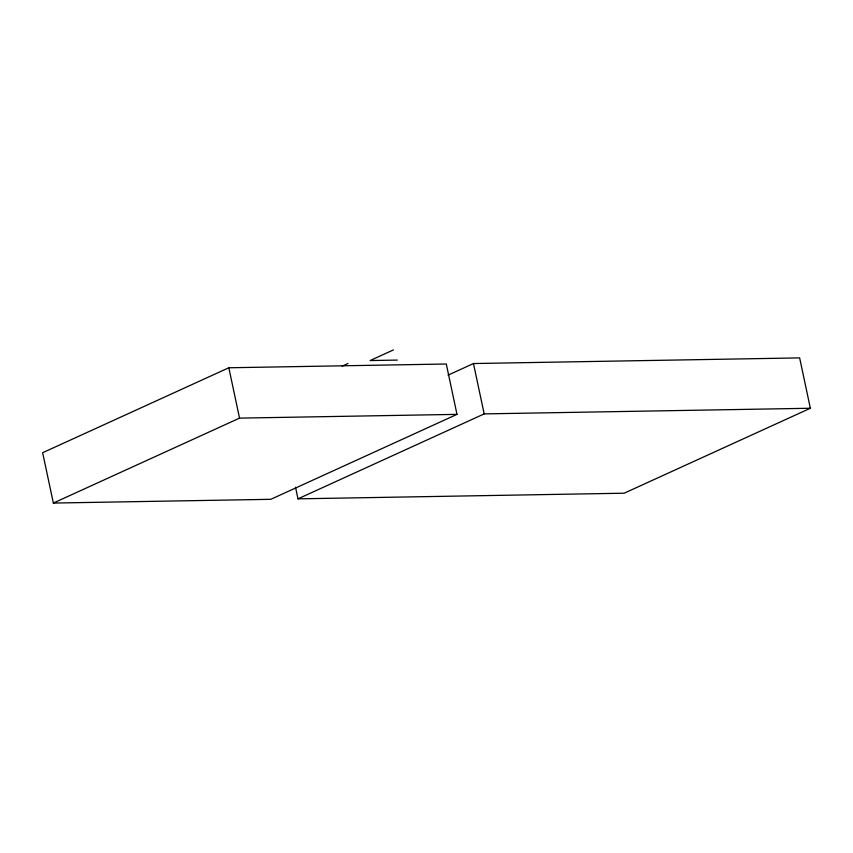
<?xml version="1.0" encoding="UTF-8"?>
<svg xmlns="http://www.w3.org/2000/svg" width="853" height="853" viewBox="0 0 853 853"><rect width="100%" height="100%" fill="white"/><g stroke="black" fill="none" stroke-linecap="round" stroke-linejoin="round"><path stroke-width="1.28" d="M228.828 367.771L42.65 452.719L53.355 503.067L270.806 499.314L456.984 414.366L446.29 364.007L228.828 367.771L239.533 418.119L53.355 503.067M342.192 366.14L348.003 363.485M393.404 349.933L370.127 360.552L397.317 360.083M448.081 375.128L473.468 363.538L799.645 357.897L810.35 408.256L624.172 493.205L297.985 498.845L295.522 487.223M297.985 498.845L484.173 413.897L810.35 408.256M239.533 418.119L456.984 414.366M473.468 363.538L484.173 413.897"/></g></svg>
